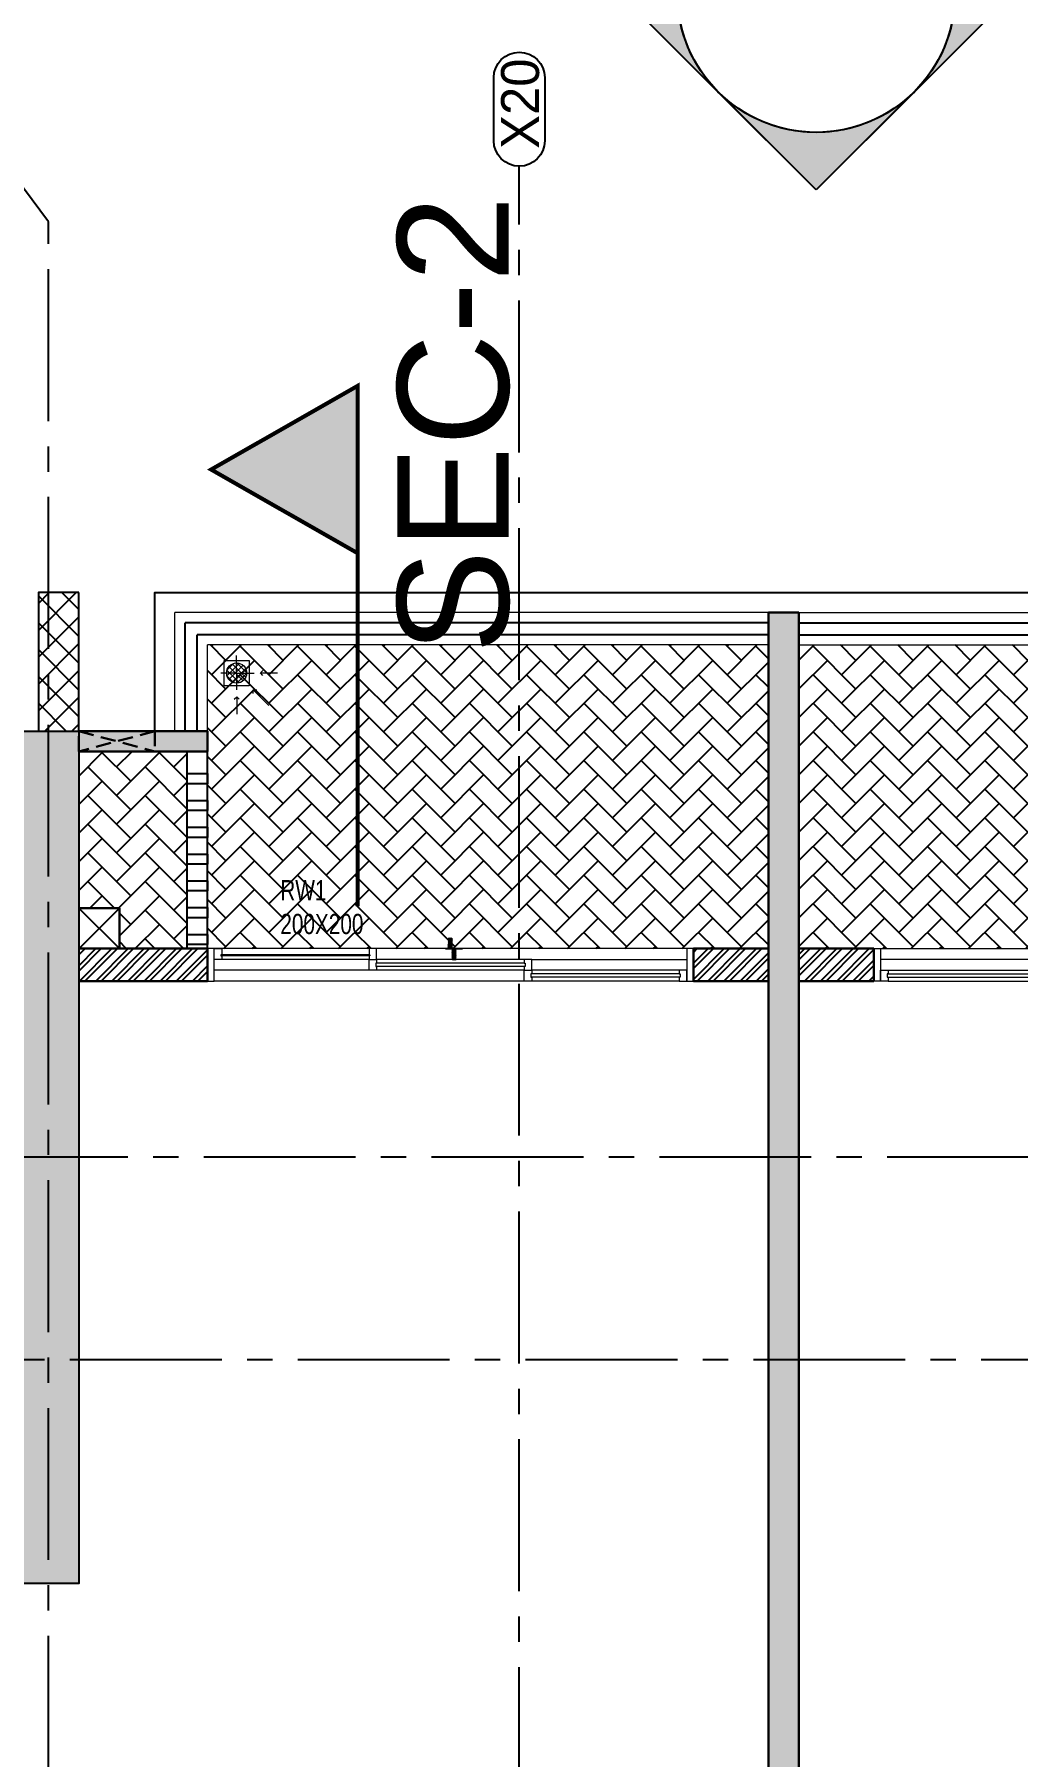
# Model space of a CAD drawing. Header units: millimetres. Extents: x 1066295 to 1300022, y -5734212 to -5454663.
# Drawn here: x 1200828 to 1205682, y -5708552 to -5700046 of the extents above; entities that cross this region are included whole.
import ezdxf

# ---------------------------------------------------------------- set-up
doc = ezdxf.new("R2010")
doc.units = ezdxf.units.MM
doc.header["$LTSCALE"] = 1000
doc.header["$MEASUREMENT"] = 0
for name, pattern in [('AUDIT_D_120904163729-0', [0]), ('T9_KEY PLAN(TYPICAL FLOOR)$0$2BHK-A - BACK$0$AUDIT_D_120904163729-0', [0]), ('T9_KEY PLAN(TYPICAL FLOOR)$0$2BHK-A - BACK$0$HIDDEN', [0.375, 0.25, -0.125]), ('T9_KEY PLAN(TYPICAL FLOOR)$0$T8(T9 IS SIMILAR) - DIMENSION & TEXTING$0$AUDIT_D_120904163729-0', [0]), ('T9_KEY PLAN(TYPICAL FLOOR)$0$T8(T9 IS SIMILAR) - TYPICAL FLOOR ELEVATION$0$AUDIT_D_120904163729-0', [0]), ('T9_KEY PLAN(TYPICAL FLOOR)$0$T8_REFUGE COLUMNS$0$AUDIT_D_120904163729-0', [0]), ('T9_KEY PLAN(TYPICAL FLOOR)$0$T8_REFUGE COLUMNS$0$CENTER2', [1.125, 0.75, -0.125, 0.125, -0.125]), ('T9_PROFILE SECTIONS$0$T8_PROFILE SECTIONS$0$HIDDEN', [0.375, 0.25, -0.125]), ('T9_PROFILE SECTIONS$0$T8_PROFILE SECTIONS$0$PHANTOM2', [1.25, 0.625, -0.125, 0.125, -0.125, 0.125, -0.125])]:
    doc.linetypes.add(name, pattern=pattern)
doc.layers.get('0').update_dxf_attribs({"linetype": 'AUDIT_D_120904163729-0'})
for name, color, linetype, lineweight in [('T9_KEY PLAN(TYPICAL FLOOR)$0$2BHK-A - BACK$0$$0$a-TOI-fixtures', 251, 'Continuous', 0), ('T9_KEY PLAN(TYPICAL FLOOR)$0$2BHK-A - BACK$0$a-TOI-fixtures', 251, 'Continuous', 0), ('T9_KEY PLAN(TYPICAL FLOOR)$0$2BHK-A - BACK$0$A-WALL- 160', 6, 'Continuous', 30), ('T9_KEY PLAN(TYPICAL FLOOR)$0$2BHK-A - BACK$0$Ele', 8, 'Continuous', 15), ('T9_KEY PLAN(TYPICAL FLOOR)$0$2BHK-A - BACK$0$Window', 4, 'Continuous', 20), ('T9_KEY PLAN(TYPICAL FLOOR)$0$T8(T9 IS SIMILAR)$0$D&W', 8, 'Continuous', 25)]:
    doc.layers.add(name, color=color, linetype=linetype, lineweight=lineweight)
for name, color, linetype in [('T9_KEY PLAN(TYPICAL FLOOR)$0$2BHK-A - BACK$0$A-DECK SUNK 125', 8, 'Continuous'), ('T9_KEY PLAN(TYPICAL FLOOR)$0$2BHK-A - BACK$0$A-Elev Feature-Chajja', 13, 'Continuous'), ('T9_KEY PLAN(TYPICAL FLOOR)$0$2BHK-A - BACK$0$A-HATCH -160', 251, 'T9_KEY PLAN(TYPICAL FLOOR)$0$2BHK-A - BACK$0$AUDIT_D_120904163729-0'), ('T9_KEY PLAN(TYPICAL FLOOR)$0$2BHK-A - BACK$0$a-tile drop', 3, 'Continuous'), ('T9_KEY PLAN(TYPICAL FLOOR)$0$2BHK-A - BACK$0$APT PLANS-typ$0$TILEDROP', 3, 'Continuous'), ('T9_KEY PLAN(TYPICAL FLOOR)$0$2BHK-A - BACK$0$CUT-OUT', 49, 'Continuous'), ('T9_KEY PLAN(TYPICAL FLOOR)$0$2BHK-A - BACK$0$ELE 1', 1, 'Continuous'), ('T9_KEY PLAN(TYPICAL FLOOR)$0$T8(T9 IS SIMILAR) - DIMENSION & TEXTING$0$A-RWS NOS.', 1, 'T9_KEY PLAN(TYPICAL FLOOR)$0$T8(T9 IS SIMILAR) - DIMENSION & TEXTING$0$AUDIT_D_120904163729-0'), ('T9_KEY PLAN(TYPICAL FLOOR)$0$T8(T9 IS SIMILAR) - DIMENSION & TEXTING$0$T8_REFUGE COLUMNS$0$a-section line', 92, 'Continuous'), ('T9_KEY PLAN(TYPICAL FLOOR)$0$T8(T9 IS SIMILAR) - TYPICAL FLOOR ELEVATION$0$A-WALL HATCH', 252, 'T9_KEY PLAN(TYPICAL FLOOR)$0$T8(T9 IS SIMILAR) - TYPICAL FLOOR ELEVATION$0$AUDIT_D_120904163729-0'), ('T9_KEY PLAN(TYPICAL FLOOR)$0$T8(T9 IS SIMILAR) - TYPICAL FLOOR ELEVATION$0$A-WALL-FEATURES', 6, 'T9_KEY PLAN(TYPICAL FLOOR)$0$T8(T9 IS SIMILAR) - TYPICAL FLOOR ELEVATION$0$AUDIT_D_120904163729-0'), ('T9_KEY PLAN(TYPICAL FLOOR)$0$T8_REFUGE COLUMNS$0$A-CENTERLINE', 193, 'T9_KEY PLAN(TYPICAL FLOOR)$0$T8_REFUGE COLUMNS$0$CENTER2'), ('T9_KEY PLAN(TYPICAL FLOOR)$0$T8_REFUGE COLUMNS$0$A-COLUMN GRID NUMBERING', 4, 'T9_KEY PLAN(TYPICAL FLOOR)$0$T8_REFUGE COLUMNS$0$AUDIT_D_120904163729-0'), ('T9_KEY PLAN(TYPICAL FLOOR)$0$T8_REFUGE COLUMNS$0$A-RCC COLS', 3, 'Continuous'), ('T9_KEY PLAN(TYPICAL FLOOR)$0$T8_TYPICAL COLUMNS$0$A-RCC COLS', 3, 'Continuous'), ('T9_PROFILE SECTIONS$0$T8_PROFILE SECTIONS$0$A-PROFILE SECTIONS', 81, 'T9_PROFILE SECTIONS$0$T8_PROFILE SECTIONS$0$PHANTOM2')]:
    doc.layers.add(name, color=color, linetype=linetype)
doc.layers.add('T9_KEY PLAN(TYPICAL FLOOR)$0$T8_REFUGE COLUMNS$0$COL-HATCH', color=7, linetype='Continuous', lineweight=25, true_color=0xa3a3a3)
doc.styles.add('T9_KEY PLAN(TYPICAL FLOOR)$0$2BHK-A - BACK$0$Romans 1', font='romans.shx', dxfattribs={"height": 100})
doc.styles.add('T9_KEY PLAN(TYPICAL FLOOR)$0$T8(T9 IS SIMILAR) - DIMENSION & TEXTING$0$ARIAL ARROW', font='swisscl.ttf')
doc.styles.add('T9_KEY PLAN(TYPICAL FLOOR)$0$T8_REFUGE COLUMNS$0$STANDARD', font='GOTHIC.TTF')
doc.styles.add('T9_PROFILE SECTIONS$0$T8_PROFILE SECTIONS$0$arial', font='sanss___.ttf')
doc.dimstyles.new('T9_KEY PLAN(TYPICAL FLOOR)$0$2BHK-A - BACK$0$ALPINE S', dxfattribs={"dimscale": 0, "dimtxt": 100, "dimasz": 75, "dimexe": 0, "dimexo": 0, "dimgap": 75, "dimtad": 1, "dimdec": 0, "dimzin": 0, "dimdsep": 46, "dimtxsty": 'T9_KEY PLAN(TYPICAL FLOOR)$0$2BHK-A - BACK$0$Romans 1', "dimblk": 'T9_KEY PLAN(TYPICAL FLOOR)$0$2BHK-A - BACK$0$_ArchTick', "dimcen": 0.09, "dimclrd": 256, "dimclre": 256, "dimclrt": 7, "dimadec": 0, "dimazin": 0, "dimtfac": 1, "dimtdec": 0, "dimtofl": 0, "dimtmove": 1, "dimatfit": 0, "dimldrblk": 'T9_KEY PLAN(TYPICAL FLOOR)$0$2BHK-A - BACK$0$_Open90', "dimfxl": 1, "dimtolj": 1, "dimtzin": 0, "dimarcsym": 0})
pattern_1 = [(45, (54492.58, 14880.85), (1e-14, 141.4213562), [300, -100]), (135, (54563.29, 14951.56), (1e-14, 141.4213562), [300, -100])]
pattern_2 = [(0, (-0.22, 0.45), (0, 32.47595264), [18.75, -37.5]), (120, (-0.22, 0.45), (-28.125, -16.23797632), [18.75, -37.5]), (60, (18.53, 0.45), (-28.125, 16.23797632), [18.75, -37.5])]

# ---------------------------------------------------------------- blocks, each defined once
blk = doc.blocks.new('T9_PROFILE SECTIONS$0$T8_PROFILE SECTIONS$0$MH')
at = {"layer": 'T9_PROFILE SECTIONS$0$T8_PROFILE SECTIONS$0$A-PROFILE SECTIONS', "linetype": 'T9_PROFILE SECTIONS$0$T8_PROFILE SECTIONS$0$HIDDEN', "ltscale": 2}
h = blk.add_hatch(color=256, dxfattribs=at)
h.dxf.hatch_style = 1
h.paths.add_polyline_path([(1140354.5, -5697433.6), (1141077.6, -5697846.6), (1140354.5, -5698259.6)])
at = {"layer": 'T9_PROFILE SECTIONS$0$T8_PROFILE SECTIONS$0$A-PROFILE SECTIONS', "linetype": 'T9_PROFILE SECTIONS$0$T8_PROFILE SECTIONS$0$HIDDEN', "ltscale": 2, "const_width": 20}
blk.add_lwpolyline([(1140354.5, -5697433.6), (1140354.5, -5697433.6), (1141077.6, -5697846.6), (1140354.5, -5698259.6)], close=True, dxfattribs=at)
blk.add_lwpolyline([(1140354.5, -5697433.6), (1140354.5, -5700003.6)], dxfattribs=at)
blk = doc.blocks.new('T9_PROFILE SECTIONS$0$PROFILE SECTION LINE T9')
at = {"layer": 'T9_PROFILE SECTIONS$0$T8_PROFILE SECTIONS$0$A-PROFILE SECTIONS', "linetype": 'ByBlock', "xscale": -1}
blk.add_blockref('T9_PROFILE SECTIONS$0$T8_PROFILE SECTIONS$0$MH', (1158804.9, 5709664.4, 0), dxfattribs=at)
at = {"layer": 'T9_PROFILE SECTIONS$0$T8_PROFILE SECTIONS$0$A-PROFILE SECTIONS', "linetype": 'ByBlock', "insert": (19204.3, 10908.5, 0), "char_height": 550, "attachment_point": 7, "rotation": 90, "style": 'T9_PROFILE SECTIONS$0$T8_PROFILE SECTIONS$0$arial'}
blk.add_mtext_dynamic_manual_height_columns('SEC-2', width=301.334, gutter_width=500, heights=[0], dxfattribs=at)
blk = doc.blocks.new('T9_KEY PLAN(TYPICAL FLOOR)$0$T8_REFUGE COLUMNS')
at = {"layer": 'T9_KEY PLAN(TYPICAL FLOOR)$0$T8_REFUGE COLUMNS$0$COL-HATCH', "linetype": 'ByBlock'}
h = blk.add_hatch(color=256, dxfattribs=at)
h.dxf.hatch_style = 1
h.paths.add_polyline_path([(1215902.1, -5706299.9), (1216152.1, -5706299.9), (1216152.1, -5708099.9), (1215902.1, -5708099.9)])
h.paths.add_polyline_path([(1215902.1, -5708099.9), (1213292.1, -5708099.9), (1213292.1, -5707849.9), (1215902.1, -5707849.9)])
h.paths.add_polyline_path([(1196642.1, -5706299.9), (1196392.1, -5706299.9), (1196392.1, -5708099.9), (1196642.1, -5708099.9)])
h.paths.add_polyline_path([(1215902.1, -5723474.9), (1216152.1, -5723474.9), (1216152.1, -5721674.9), (1215902.1, -5721674.9)])
h.paths.add_polyline_path([(1215902.1, -5721924.9), (1213292.1, -5721924.9), (1213292.1, -5721674.9), (1215902.1, -5721674.9)])
h.paths.add_polyline_path([(1196642.1, -5723474.9), (1196392.1, -5723474.9), (1196392.1, -5721674.9), (1196642.1, -5721674.9)])
h.paths.add_polyline_path([(1198957.1, -5709939.9), (1199207.1, -5709939.9), (1199207.1, -5714149.9), (1198957.1, -5714149.9)])
h.paths.add_polyline_path([(1197682.1, -5711799.9), (1197432.1, -5711799.9), (1197432.1, -5709939.9), (1197682.1, -5709939.9)])
h.paths.add_polyline_path([(1184832.1, -5718799.9), (1185182.1, -5718799.9), (1185182.1, -5709299.9), (1184832.1, -5709299.9)])
h.paths.add_polyline_path([(1194132.1, -5714149.9), (1193882.1, -5714149.9), (1193882.1, -5709939.9), (1194132.1, -5709939.9)])
h.paths.add_polyline_path([(1189932.1, -5714149.9), (1190232.1, -5714149.9), (1190232.1, -5709914.9), (1189932.1, -5709914.9)])
h.paths.add_polyline_path([(1189932.1, -5719684.9), (1190232.1, -5719684.9), (1190232.1, -5715449.9), (1189932.1, -5715449.9)])
h.paths.add_polyline_path([(1194182.1, -5719609.9), (1193882.1, -5719609.9), (1193882.1, -5717174.9), (1194182.1, -5717174.9)])
h.paths.add_polyline_path([(1215612.1, -5719609.9), (1215862.1, -5719609.9), (1215862.1, -5715374.9), (1215612.1, -5715374.9)])
h.paths.add_polyline_path([(1210702.1, -5711724.9), (1207452.1, -5711724.9), (1207452.1, -5711474.9), (1210702.1, -5711474.9)])
h.paths.add_polyline_path([(1210702.1, -5713624.9), (1207452.1, -5713624.9), (1207452.1, -5713874.9), (1210702.1, -5713874.9)])
h.paths.add_polyline_path([(1210952.1, -5711474.9), (1210702.1, -5711474.9), (1210702.1, -5713874.9), (1210952.1, -5713874.9)])
h.paths.add_polyline_path([(1202442.1, -5712799.9), (1202692.1, -5712799.9), (1202692.1, -5710799.9), (1202442.1, -5710799.9)], flags=17)
h.paths.add_polyline_path([(1196682.1, -5715374.9), (1196932.1, -5715374.9), (1196932.1, -5719609.9), (1196682.1, -5719609.9)])
h.paths.add_polyline_path([(1210052.1, -5727009.9), (1209752.1, -5727009.9), (1209752.1, -5724474.9), (1210052.1, -5724474.9)])
h.paths.add_polyline_path([(1202492.1, -5727009.9), (1202792.1, -5727009.9), (1202792.1, -5724474.9), (1202492.1, -5724474.9)])
h.paths.add_polyline_path([(1199382.1, -5726829.9), (1199132.1, -5726829.9), (1199132.1, -5724474.9), (1199382.1, -5724474.9)])
h.paths.add_polyline_path([(1195392.1, -5726519.9), (1195742.1, -5726519.9), (1195742.1, -5724724.9), (1195392.1, -5724724.9)])
h.paths.add_polyline_path([(1195742.1, -5724124.9), (1195392.1, -5724124.9), (1195392.1, -5723274.9), (1195742.1, -5723274.9)])
h.paths.add_polyline_path([(1217152.1, -5726519.9), (1216802.1, -5726519.9), (1216802.1, -5724724.9), (1217152.1, -5724724.9)])
h.paths.add_polyline_path([(1216802.1, -5724124.9), (1217152.1, -5724124.9), (1217152.1, -5723274.9), (1216802.1, -5723274.9)])
h.paths.add_polyline_path([(1213162.1, -5726829.9), (1213412.1, -5726829.9), (1213412.1, -5724474.9), (1213162.1, -5724474.9)])
h.paths.add_polyline_path([(1209602.1, -5723474.9), (1209852.1, -5723474.9), (1209852.1, -5721674.9), (1209602.1, -5721674.9)])
h.paths.add_polyline_path([(1212262.1, -5721674.9), (1210752.1, -5721674.9), (1210752.1, -5721924.9), (1212262.1, -5721924.9)])
h.paths.add_polyline_path([(1212742.1, -5719224.9), (1207452.1, -5719224.9), (1207452.1, -5718974.9), (1212742.1, -5718974.9)])
h.paths.add_polyline_path([(1214067.1, -5718349.9), (1213817.1, -5718349.9), (1213817.1, -5716424.9), (1214067.1, -5716424.9)])
h.paths.add_polyline_path([(1213587.1, -5709939.9), (1213337.1, -5709939.9), (1213337.1, -5714149.9), (1213587.1, -5714149.9)])
h.paths.add_polyline_path([(1214862.1, -5711799.9), (1215112.1, -5711799.9), (1215112.1, -5709939.9), (1214862.1, -5709939.9)])
h.paths.add_polyline_path([(1227712.1, -5718799.9), (1227362.1, -5718799.9), (1227362.1, -5709299.9), (1227712.1, -5709299.9)])
h.paths.add_polyline_path([(1218412.1, -5714149.9), (1218662.1, -5714149.9), (1218662.1, -5709939.9), (1218412.1, -5709939.9)])
h.paths.add_polyline_path([(1222612.1, -5714149.9), (1222312.1, -5714149.9), (1222312.1, -5709914.9), (1222612.1, -5709914.9)])
h.paths.add_polyline_path([(1222612.1, -5719684.9), (1222312.1, -5719684.9), (1222312.1, -5715449.9), (1222612.1, -5715449.9)])
h.paths.add_polyline_path([(1218362.1, -5719609.9), (1218662.1, -5719609.9), (1218662.1, -5717174.9), (1218362.1, -5717174.9)])
h.paths.add_polyline_path([(1202742.1, -5716974.9), (1202992.1, -5716974.9), (1202992.1, -5718974.9), (1202742.1, -5718974.9)])
h.paths.add_polyline_path([(1204842.1, -5716974.9), (1205092.1, -5716974.9), (1205092.1, -5718974.9), (1204842.1, -5718974.9)])
h.paths.add_polyline_path([(1217152.1, -5701889.9), (1216802.1, -5701889.9), (1216802.1, -5705049.9), (1217152.1, -5705049.9)])
h.paths.add_polyline_path([(1216802.1, -5705649.9), (1217152.1, -5705649.9), (1217152.1, -5706499.9), (1216802.1, -5706499.9)])
h.paths.add_polyline_path([(1213162.1, -5701089.9), (1213412.1, -5701089.9), (1213412.1, -5705299.9), (1213162.1, -5705299.9)])
h.paths.add_polyline_path([(1210052.1, -5701089.9), (1209752.1, -5701089.9), (1209752.1, -5705299.9), (1210052.1, -5705299.9)])
h.paths.add_polyline_path([(1209602.1, -5706299.9), (1209852.1, -5706299.9), (1209852.1, -5708099.9), (1209602.1, -5708099.9)])
h.paths.add_polyline_path([(1212262.1, -5708099.9), (1210752.1, -5708099.9), (1210752.1, -5707849.9), (1212262.1, -5707849.9)])
h.paths.add_polyline_path([(1195392.1, -5701889.9), (1195742.1, -5701889.9), (1195742.1, -5705049.9), (1195392.1, -5705049.9)])
h.paths.add_polyline_path([(1195742.1, -5705649.9), (1195392.1, -5705649.9), (1195392.1, -5706499.9), (1195742.1, -5706499.9)])
h.paths.add_polyline_path([(1199382.1, -5701089.9), (1199132.1, -5701089.9), (1199132.1, -5705299.9), (1199382.1, -5705299.9)])
h.paths.add_polyline_path([(1202492.1, -5701089.9), (1202792.1, -5701089.9), (1202792.1, -5705299.9), (1202492.1, -5705299.9)])
h.paths.add_polyline_path([(1202942.1, -5706299.9), (1202692.1, -5706299.9), (1202692.1, -5708099.9), (1202942.1, -5708099.9)])
h.paths.add_polyline_path([(1200282, -5708099.9), (1201792, -5708099.9), (1201792, -5707849.9), (1200282, -5707849.9)])
h.paths.add_polyline_path([(1207452.1, -5710799.9), (1211787.1, -5710799.9), (1211787.1, -5710549.9), (1207452.1, -5710549.9)])
h.paths.add_polyline_path([(1200042.1, -5713849.9), (1200042.1, -5710549.9), (1205092.1, -5710549.9), (1205092.1, -5712999.9), (1204842.1, -5712999.9), (1204842, -5710799.9), (1200292.1, -5710799.9), (1200292.1, -5713849.9)])
h.paths.add_polyline_path([(1198907.1, -5719224.9), (1205092.1, -5719224.9), (1205092.1, -5718974.9), (1198907.1, -5718974.9)])
h.paths.add_polyline_path([(1202942.1, -5723474.9), (1202692.1, -5723474.9), (1202692.1, -5721674.9), (1202942.1, -5721674.9)])
h.paths.add_polyline_path([(1200282.1, -5721674.9), (1201792.1, -5721674.9), (1201792.1, -5721924.9), (1200282.1, -5721924.9)])
h.paths.add_polyline_path([(1196932.1, -5715624.9), (1203832.1, -5715624.9), (1203832.1, -5715374.9), (1196932.1, -5715374.9)])
h.paths.add_polyline_path([(1215612.1, -5715624.9), (1207452.1, -5715624.9), (1207452.1, -5715374.9), (1215612.1, -5715374.9)])
h.paths.add_polyline_path([(1196642.1, -5721924.9), (1199252.1, -5721924.9), (1199252.1, -5721674.9), (1196642.1, -5721674.9)])
h.paths.add_polyline_path([(1196642.1, -5708099.9), (1199252.1, -5708099.9), (1199252.1, -5707849.9), (1196642.1, -5707849.9)])
h.paths.add_polyline_path([(1198007.1, -5718974.9), (1196932.1, -5718974.9), (1196932.1, -5719224.9), (1198007.1, -5719224.9)])
at = {"layer": 'T9_KEY PLAN(TYPICAL FLOOR)$0$T8_REFUGE COLUMNS$0$A-CENTERLINE'}
for p, q in [((1202642.1, -5698573.6), (1202437.8, -5698299.6)), ((1204967.1, -5719963), (1204967.1, -5698299.6)), ((1202642.1, -5728808.5), (1202642.1, -5698573.6)), ((1214284.1, -5703194.9), (1182156.9, -5703194.9)), ((1218123.2, -5704194.9), (1182156.9, -5704194.9))]:
    blk.add_line(p, q, dxfattribs=at)
at = {"layer": 'T9_KEY PLAN(TYPICAL FLOOR)$0$T8_REFUGE COLUMNS$0$A-COLUMN GRID NUMBERING', "linetype": 'ByBlock'}
blk.add_lwpolyline([(1205092.9, -5698173.8, -1), (1204841.2, -5698173.8), (1204841.2, -5697862.2, -1), (1205092.9, -5697862.2)], format="xyb", close=True, dxfattribs=at)
at = {"layer": 'T9_KEY PLAN(TYPICAL FLOOR)$0$T8_REFUGE COLUMNS$0$A-RCC COLS', "linetype": 'ByBlock'}
blk.add_lwpolyline([(1202492.1, -5701089.9), (1202792.1, -5701089.9), (1202792.1, -5705299.9), (1202492.1, -5705299.9)], close=True, dxfattribs=at)
at = {"layer": 'T9_KEY PLAN(TYPICAL FLOOR)$0$T8_REFUGE COLUMNS$0$A-COLUMN GRID NUMBERING', "linetype": 'ByBlock', "insert": (1204877.2, -5698213.9), "char_height": 187.5, "attachment_point": 1, "rotation": 90, "style": 'T9_KEY PLAN(TYPICAL FLOOR)$0$T8_REFUGE COLUMNS$0$STANDARD'}
blk.add_mtext_dynamic_manual_height_columns('X20', width=444.685, gutter_width=500, heights=[0], dxfattribs=at)
blk = doc.blocks.new('T9_KEY PLAN(TYPICAL FLOOR)$0$T8_TYPICAL COLUMNS')
at = {"layer": 'T9_KEY PLAN(TYPICAL FLOOR)$0$T8_TYPICAL COLUMNS$0$A-RCC COLS', "linetype": 'ByBlock'}
blk.add_blockref('T9_KEY PLAN(TYPICAL FLOOR)$0$T8_REFUGE COLUMNS', (0, 0), dxfattribs=at)
blk = doc.blocks.new('T9_KEY PLAN(TYPICAL FLOOR)$0$2BHK-A - BACK$0$2400')
at = {"layer": 'T9_KEY PLAN(TYPICAL FLOOR)$0$2BHK-A - BACK$0$Window', "color": 1, "lineweight": 13}
for p, q in [((1151176.5, -5692111.9), (1148842.5, -5692111.9)), ((1149607.5, -5692111.9), (1148880, -5692111.9)), ((1149607.5, -5692218.6), (1148842.5, -5692218.6)), ((1149607.5, -5692165.3), (1148880, -5692165.3)), ((1150373.7, -5692165.3), (1149645, -5692165.3)), ((1150373.7, -5692218.6), (1149645, -5692218.6)), ((1150411.2, -5692165.3), (1151176.5, -5692165.3)), ((1151139, -5692218.6), (1150411.2, -5692218.6)), ((1150373.7, -5692271.9), (1148842.5, -5692271.9)), ((1151139, -5692271.9), (1150411.2, -5692271.9))]:
    blk.add_line(p, q, dxfattribs=at)
at = {"layer": 'T9_KEY PLAN(TYPICAL FLOOR)$0$2BHK-A - BACK$0$Window', "color": 5, "lineweight": 13}
for p, q in [((1149607.5, -5692142.2), (1148880, -5692142.2)), ((1149607.5, -5692146.7), (1148880, -5692146.7)), ((1150373.7, -5692183.8), (1149645, -5692183.8)), ((1150373.7, -5692200), (1149645, -5692200)), ((1151139, -5692237.2), (1150411.2, -5692237.2)), ((1151139, -5692253.3), (1150411.2, -5692253.3))]:
    blk.add_line(p, q, dxfattribs=at)
at = {"layer": 'T9_KEY PLAN(TYPICAL FLOOR)$0$2BHK-A - BACK$0$Window', "color": 4, "lineweight": 13}
for points in [[(1148842.5, -5692111.9), (1148809.5, -5692111.9), (1148809.5, -5692271.9), (1148842.5, -5692271.9)], [(1148880, -5692146.7), (1148880, -5692165.3), (1148842.5, -5692165.3), (1148842.5, -5692111.9), (1148880, -5692111.9), (1148880, -5692142.2), (1148875.5, -5692142.2), (1148875.5, -5692146.7)], [(1149607.5, -5692146.7), (1149607.5, -5692165.3), (1149645, -5692165.3), (1149645, -5692111.9), (1149607.5, -5692111.9), (1149607.5, -5692142.2), (1149612, -5692142.2), (1149612, -5692146.7)], [(1151209.5, -5692111.9), (1151176.5, -5692111.9), (1151176.5, -5692271.9), (1151209.5, -5692271.9)], [(1149645, -5692200), (1149645, -5692218.6), (1149607.5, -5692218.6), (1149607.5, -5692165.3), (1149645, -5692165.3), (1149645, -5692183.8), (1149640.5, -5692183.8), (1149640.5, -5692200)], [(1150373.7, -5692200), (1150373.7, -5692218.6), (1150411.2, -5692218.6), (1150411.2, -5692165.3), (1150373.7, -5692165.3), (1150373.7, -5692183.8), (1150378.2, -5692183.8), (1150378.2, -5692200)], [(1150411.2, -5692253.3), (1150411.2, -5692271.9), (1150373.7, -5692271.9), (1150373.7, -5692218.6), (1150411.2, -5692218.6), (1150411.2, -5692237.2), (1150406.7, -5692237.2), (1150406.7, -5692253.3)], [(1151139, -5692253.3), (1151139, -5692271.9), (1151176.5, -5692271.9), (1151176.5, -5692218.6), (1151139, -5692218.6), (1151139, -5692237.2), (1151143.5, -5692237.2), (1151143.5, -5692253.3)]]:
    blk.add_lwpolyline(points, close=True, dxfattribs=at)
blk = doc.blocks.new('T9_KEY PLAN(TYPICAL FLOOR)$0$2BHK-A - BACK$0$TILE DROP -x')
at = {"layer": 'T9_KEY PLAN(TYPICAL FLOOR)$0$2BHK-A - BACK$0$APT PLANS-typ$0$TILEDROP'}
h = blk.add_hatch(dxfattribs=at)
h.set_pattern_fill('ACET-2D-ANSI31', color=8, scale=27, angle=90, style=0)
h.set_pattern_definition([(135, (583590.9237, -2384968.1492), (-2.3864853865, -2.3864853865), [])])
h.paths.add_polyline_path([(-58303, -19205.9), (-58303, -19151.2), (-58284.2, -19151.2), (-58284.2, -19205.9)])
edge = h.paths.add_edge_path()
edge.add_line((-58303, -19258.5), (-58323.9, -19258.5))
edge.add_line((-58303, -19205.9), (-58303, -19258.5))
edge.add_line((-58323.7, -19205.9), (-58303, -19205.9))
edge.add_line((-58323.7, -19258.5), (-58323.7, -19205.9))
at = {"layer": 'T9_KEY PLAN(TYPICAL FLOOR)$0$2BHK-A - BACK$0$APT PLANS-typ$0$TILEDROP', "color": 1}
blk.add_line((-58252, -19205.9), (-58336, -19205.9), dxfattribs=at)
at = {"layer": 'T9_KEY PLAN(TYPICAL FLOOR)$0$2BHK-A - BACK$0$APT PLANS-typ$0$TILEDROP', "color": 20, "const_width": 3}
for points in [[(-58303, -19258.5), (-58303, -19205.9)], [(-58303, -19205.9), (-58284.2, -19205.9)], [(-58284.2, -19205.9), (-58284.2, -19151.2)]]:
    blk.add_lwpolyline(points, dxfattribs=at)
blk = doc.blocks.new('T9_KEY PLAN(TYPICAL FLOOR)$0$2BHK-A - BACK$0$$0$Type-A-First Floor Plan-bottom-up$0$FLOOR TRAP-flat-6')
h = blk.add_hatch()
h.set_pattern_fill('ACET-2D-_USER', color=0, scale=20, angle=45, style=0, double=1, pattern_type=0)
h.set_pattern_definition([(45, (-789896.981, 5385770.066), (-14.142135624, 14.142135624), []), (135, (-789896.981, 5385770.066), (-14.142135624, -14.142135624), [])])
edge = h.paths.add_edge_path()
edge.add_arc((150, 150), 50, 0, 360)
at = {"color": 0}
for q in [(150, 228.6), (67.6, 150), (237.4, 150), (150, 63.6)]:
    blk.add_line((150, 150), q, dxfattribs=at)
blk.add_lwpolyline([(87.5, 212.5), (212.5, 212.5), (212.5, 87.5), (87.5, 87.5)], close=True, dxfattribs=at)
blk.add_circle((150, 150), 50, dxfattribs=at)
blk = doc.blocks.new('T9_KEY PLAN(TYPICAL FLOOR)$0$2BHK-A - BACK$0$_ArchTick')
at = {"color": 0, "linetype": 'ByBlock', "const_width": 0.15}
blk.add_lwpolyline([(-0.5, -0.5), (0.5, 0.5)], dxfattribs=at)
blk = doc.blocks.new('T9_KEY PLAN(TYPICAL FLOOR)$0$2BHK-A - BACK$0$_Open90')
at = {"color": 0, "linetype": 'ByBlock', "lineweight": -2}
for p, q in [((0, 0), (-1, 0)), ((-0.5, 0.5), (0, 0)), ((0, 0), (-0.5, -0.5))]:
    blk.add_line(p, q, dxfattribs=at)
blk = doc.blocks.new('T9_KEY PLAN(TYPICAL FLOOR)$0$2BHK-A - BACK$0$A$C1DA736AB')
at = {"color": 0, "linetype": 'ByBlock'}
for points in [[(117, 0.4, 0), (202.3, 0.4, 0)], [(81.7, -82.8, 0), (158.2, -159.9, 0)], [(0.4, -117, 0), (0.4, -202.3, 0)]]:
    blk.add_leader(points, dimstyle='T9_KEY PLAN(TYPICAL FLOOR)$0$2BHK-A - BACK$0$ALPINE S', override={"dimscale": 1, "dimasz": 25, "dimtad": 0, "dimfxl": 5, "dimtfill": 1, "dimarcsym": 1}, dxfattribs=at)
blk = doc.blocks.new('T9_KEY PLAN(TYPICAL FLOOR)')
at = {"layer": 'T9_KEY PLAN(TYPICAL FLOOR)$0$2BHK-A - BACK$0$A-DECK SUNK 125'}
h = blk.add_hatch(dxfattribs=at)
h.set_pattern_fill('AR-HBONE', color=8, scale=25)
h.set_pattern_definition(pattern_1)
h.paths.add_polyline_path([(1203427.1, -5702164.3), (1206197.1, -5702164.3), (1206197.1, -5700664.3), (1203427.1, -5700664.3)])
h = blk.add_hatch(dxfattribs=at)
h.set_pattern_fill('AR-HBONE', color=8, scale=25)
h.set_pattern_definition(pattern_1)
h.paths.add_polyline_path([(1209117.5, -5702164.3), (1206347.5, -5702164.3), (1206347.5, -5700664.3), (1209117.5, -5700664.3)])
h = blk.add_hatch(dxfattribs=at)
h.set_pattern_fill('AR-HBONE', color=8, scale=25)
h.paths.add_polyline_path([(1202792.1, -5701964.8), (1202992.3, -5701964.8), (1202992.3, -5702164.3), (1203327.1, -5702164.3), (1203327.1, -5701189.9), (1202792.1, -5701189.9)])
at = {"layer": 'T9_KEY PLAN(TYPICAL FLOOR)$0$2BHK-A - BACK$0$A-HATCH -160', "linetype": 'ByBlock'}
h = blk.add_hatch(dxfattribs=at)
h.set_pattern_fill('HEX', color=8, scale=150)
h.set_pattern_definition(pattern_2)
h.paths.add_polyline_path([(1206347.1, -5710749.9), (1206197.1, -5710749.9), (1206197.1, -5700504.3), (1206347.1, -5700504.3)])
h = blk.add_hatch(dxfattribs=at)
h.set_pattern_fill('HEX', color=8, scale=150)
h.set_pattern_definition(pattern_2)
h.paths.add_polyline_path([(1206197.5, -5710749.9), (1206347.5, -5710749.9), (1206347.5, -5700504.3), (1206197.5, -5700504.3)])
h = blk.add_hatch(dxfattribs=at)
h.set_pattern_fill('ZIGZAG', color=8, scale=250)
h.set_pattern_definition([(0, (-0.22, 0.45), (31.25, 31.25), [31.25, -31.25]), (90, (31.03, 0.45), (-31.25, 31.25), [31.25, -31.25])])
h.paths.add_polyline_path([(1196642.1, -5706299.9), (1198342.2, -5706299.9), (1198342.2, -5706399.9), (1196642.1, -5706399.9)])
h.paths.add_polyline_path([(1199382.6, -5705299.9), (1199382.6, -5705199.9), (1201592.2, -5705199.9), (1201592.2, -5705299.9), (1200442.1, -5705299.9), (1200442.1, -5705399.9), (1200342.1, -5705399.9), (1200342.1, -5705299.9)])
h.paths.add_polyline_path([(1200442.1, -5706399.9), (1201341.8, -5706399.9), (1201341.8, -5706299.9), (1200442.1, -5706299.9)])
h.paths.add_polyline_path([(1202091.8, -5706299.9), (1202691.8, -5706299.9), (1202691.8, -5706399.9), (1202091.8, -5706399.9)])
h.paths.add_polyline_path([(1204892.1, -5708749.5), (1204992.1, -5708749.5), (1204992.1, -5707999.9), (1204892.1, -5707999.9)])
h.paths.add_polyline_path([(1204892.1, -5709649.5), (1204992.1, -5709649.5), (1204992.1, -5710549.5), (1204892.1, -5710549.5)])
h.paths.add_polyline_path([(1200142, -5708600.5), (1200257, -5708600.5), (1200257.1, -5708700.5), (1200042, -5708700.5), (1200042, -5708099.9), (1200142, -5708099.9)])
h.paths.add_polyline_path([(1202792.1, -5701189.9), (1203427.1, -5701189.9), (1203427.1, -5701089.9), (1202792.1, -5701089.9)])
h = blk.add_hatch(dxfattribs=at)
h.set_pattern_fill('ANSI32', color=8, scale=150)
h.paths.add_polyline_path([(1205827.1, -5702324.3), (1206197.1, -5702324.3), (1206197.1, -5702164.3), (1205827.1, -5702164.3)])
h.paths.add_polyline_path([(1203427.1, -5702324.3), (1202792.1, -5702324.3), (1202792.1, -5702164.3), (1203427.1, -5702164.3)])
h = blk.add_hatch(dxfattribs=at)
h.set_pattern_fill('ANSI32', color=8, scale=150)
h.paths.add_polyline_path([(1206717.5, -5702324.3), (1206347.5, -5702324.3), (1206347.5, -5702164.3), (1206717.5, -5702164.3)])
h.paths.add_polyline_path([(1209117.5, -5702324.3), (1209752.5, -5702324.3), (1209752.5, -5702164.3), (1209117.5, -5702164.3)])
at = {"layer": 'T9_KEY PLAN(TYPICAL FLOOR)$0$T8(T9 IS SIMILAR) - DIMENSION & TEXTING$0$T8_REFUGE COLUMNS$0$a-section line', "extrusion": (6.49692e-15, 1.108e-09, 1)}
h = blk.add_hatch(color=8, dxfattribs=at)
edge = h.paths.add_edge_path()
edge.add_line((1207118.9, -5697446.6), (1207402.9, -5697446.6))
edge.add_line((1207402.9, -5697446.6), (1206433.1, -5698416.4))
edge.add_line((1206433.1, -5698416.4), (1205463.2, -5697446.6))
edge.add_line((1205463.2, -5697446.6), (1205747.3, -5697446.6))
edge.add_ellipse((1206433.1, -5697446.6), major_axis=(-484.9, -484.9), ratio=1, start_angle=315, end_angle=495)
at = {"layer": 'T9_KEY PLAN(TYPICAL FLOOR)$0$T8(T9 IS SIMILAR) - TYPICAL FLOOR ELEVATION$0$A-WALL HATCH', "linetype": 'ByBlock'}
h = blk.add_hatch(dxfattribs=at)
h.set_pattern_fill('ANSI37', color=8, scale=750)
h.set_pattern_definition([(45, (-0.1, -0.21), (-66.2912607, 66.2912607), []), (135, (-0.1, -0.21), (-66.2912607, -66.2912607), [])])
h.paths.add_polyline_path([(1186632.3, -5709913.9), (1186432.3, -5709913.9), (1186432.3, -5708154.2), (1186632.3, -5708154.2)])
h.paths.add_polyline_path([(1190032.3, -5708154), (1190232.6, -5708154), (1190232.6, -5709913.7), (1190032.3, -5709913.7)])
h.paths.add_polyline_path([(1202792.3, -5700405.8), (1202592.3, -5700405.8), (1202592.3, -5701090.3), (1202792.3, -5701090.3)])
h.paths.add_polyline_path([(1209952.2, -5700405.8), (1209752.2, -5700405.8), (1209752.2, -5701092), (1209952.2, -5701092)])
h.paths.add_polyline_path([(1222512.1, -5708154), (1222311.7, -5708154), (1222311.7, -5709913.7), (1222512.1, -5709913.7)])
h.paths.add_polyline_path([(1225912.1, -5709913.9), (1226112.1, -5709913.9), (1226112.1, -5708154.2), (1225912.1, -5708154.2)])
h.paths.add_polyline_path([(1209852.3, -5729369.1), (1210052.3, -5729369.1), (1210052.3, -5728684.2), (1209852.3, -5728684.2)])
h.paths.add_polyline_path([(1202692.1, -5729369.1), (1202492, -5729369.1), (1202492, -5728684.2), (1202692.1, -5728684.2)])
at = {"layer": 'T9_KEY PLAN(TYPICAL FLOOR)$0$2BHK-A - BACK$0$A-Elev Feature-Chajja', "color": 8}
for points in [[(1203327.1, -5701349.8), (1203327.1, -5701299.8), (1203427.1, -5701299.8), (1203427.1, -5701349.8)], [(1203327.1, -5701482.2), (1203327.1, -5701432.2), (1203427.1, -5701432.2), (1203427.1, -5701482.2)], [(1203327.1, -5701614.6), (1203327.1, -5701564.6), (1203427.1, -5701564.6), (1203427.1, -5701614.6)], [(1203327.1, -5701747), (1203327.1, -5701697), (1203427.1, -5701697), (1203427.1, -5701747)], [(1203327.1, -5701879.4), (1203327.1, -5701829.4), (1203427.1, -5701829.4), (1203427.1, -5701879.4)], [(1203327.1, -5702011.7), (1203327.1, -5701961.7), (1203427.1, -5701961.7), (1203427.1, -5702011.7)], [(1203327.1, -5702144.1), (1203327.1, -5702094.1), (1203427.1, -5702094.1), (1203427.1, -5702144.1)]]:
    blk.add_lwpolyline(points, close=True, dxfattribs=at)
at = {"layer": 'T9_KEY PLAN(TYPICAL FLOOR)$0$2BHK-A - BACK$0$A-WALL- 160', "color": 8, "linetype": 'T9_KEY PLAN(TYPICAL FLOOR)$0$2BHK-A - BACK$0$HIDDEN', "ltscale": 0.3}
for p, q in [((1202792.1, -5701089.9), (1202792.1, -5701089.9)), ((1202792.3, -5701090.3), (1203167.1, -5701189.9)), ((1203167.1, -5701089.9), (1202792.4, -5701190.3))]:
    blk.add_line(p, q, dxfattribs=at)
at = {"layer": 'T9_KEY PLAN(TYPICAL FLOOR)$0$2BHK-A - BACK$0$A-WALL- 160', "color": 8, "linetype": 'ByBlock'}
for p, q in [((1202792.1, -5702164.3), (1203427.1, -5702164.3)), ((1203427.1, -5702324.3), (1203427.1, -5702164.3)), ((1205827.1, -5702164.3), (1206197.1, -5702164.3)), ((1205827.1, -5702164.3), (1205827.1, -5702324.3)), ((1206197.5, -5702164.3), (1206197.5, -5710749.9)), ((1206347.1, -5702164.3), (1206347.1, -5710749.9)), ((1206717.5, -5702164.3), (1206347.5, -5702164.3)), ((1206717.5, -5702164.3), (1206717.5, -5702324.3)), ((1202792.1, -5702324.3), (1203427.1, -5702324.3)), ((1205827.1, -5702324.3), (1206197.1, -5702324.3)), ((1206197.1, -5702324.3), (1206197.1, -5710749.9)), ((1206717.5, -5702324.3), (1206347.5, -5702324.3)), ((1206347.5, -5702324.3), (1206347.5, -5710749.9))]:
    blk.add_line(p, q, dxfattribs=at)
for points in [[(1206347.1, -5702164.3), (1206347.1, -5700504.3), (1206197.1, -5700504.3), (1206197.1, -5702324.3)], [(1206197.5, -5702164.3), (1206197.5, -5700504.3), (1206347.5, -5700504.3), (1206347.5, -5702324.3)], [(1202792.1, -5701089.9), (1203427.1, -5701089.9), (1203427.1, -5701189.9), (1202792.1, -5701189.9)]]:
    blk.add_lwpolyline(points, dxfattribs=at)
for points in [[(1206347.1, -5710749.9), (1206197.1, -5710749.9), (1206197.1, -5700504.3), (1206347.1, -5700504.3)], [(1206197.5, -5710749.9), (1206347.5, -5710749.9), (1206347.5, -5700504.3), (1206197.5, -5700504.3)]]:
    blk.add_lwpolyline(points, close=True, dxfattribs=at)
at = {"layer": 'T9_KEY PLAN(TYPICAL FLOOR)$0$2BHK-A - BACK$0$A-WALL- 160', "color": 8, "linetype": 'T9_KEY PLAN(TYPICAL FLOOR)$0$2BHK-A - BACK$0$HIDDEN', "ltscale": 0.3}
blk.add_lwpolyline([(1203167.1, -5701189.9), (1202792.1, -5701189.9), (1202792.1, -5701089.9), (1203167.1, -5701089.9)], close=True, dxfattribs=at)
at = {"layer": 'T9_KEY PLAN(TYPICAL FLOOR)$0$2BHK-A - BACK$0$CUT-OUT', "color": 8}
for p, q in [((1203327.1, -5702164.3), (1203327.1, -5701189.9)), ((1203427.1, -5702164.3), (1203427.1, -5701189.9))]:
    blk.add_line(p, q, dxfattribs=at)
blk.add_lwpolyline([(1202792.1, -5701964.8), (1202992.3, -5701964.8), (1202992.3, -5702164.3), (1203327.1, -5702164.3), (1203327.1, -5701189.9), (1202792.1, -5701189.9)], close=True, dxfattribs=at)
at = {"layer": 'T9_KEY PLAN(TYPICAL FLOOR)$0$2BHK-A - BACK$0$CUT-OUT', "color": 8, "linetype": 'ByBlock'}
blk.add_lwpolyline([(1202992.3, -5701964.8), (1202792.1, -5701964.8), (1202792.1, -5702164.3), (1202992.3, -5702164.3)], close=True, dxfattribs=at)
for points in [[(1202992.3, -5701964.8), (1202792.3, -5702164.8)], [(1202792.3, -5701964.8), (1202992.3, -5702164.1)]]:
    blk.add_lwpolyline(points, dxfattribs=at)
at = {"layer": 'T9_KEY PLAN(TYPICAL FLOOR)$0$2BHK-A - BACK$0$Ele', "color": 8}
for p, q in [((1203267.1, -5701089.9), (1203267.1, -5700504.3)), ((1206197.1, -5700504.3), (1203267.1, -5700504.3)), ((1206347.5, -5700504.3), (1209277.5, -5700504.3)), ((1206197.1, -5700664.3), (1203427.1, -5700664.3)), ((1203427.1, -5702164.3), (1203427.1, -5700664.3)), ((1206347.5, -5700664.3), (1209117.5, -5700664.3))]:
    blk.add_line(p, q, dxfattribs=at)
at = {"layer": 'T9_KEY PLAN(TYPICAL FLOOR)$0$2BHK-A - BACK$0$ELE 1', "color": 8}
for p, q in [((1203317.1, -5701089.6), (1203317.1, -5700554.3)), ((1206197.1, -5700554.3), (1203317.1, -5700554.3)), ((1206347.5, -5700554.3), (1209227.5, -5700554.3)), ((1203377.1, -5701089.6), (1203377.1, -5700614.3)), ((1206197.1, -5700614.3), (1203377.1, -5700614.3)), ((1206347.5, -5700614.3), (1209167.5, -5700614.3))]:
    blk.add_line(p, q, dxfattribs=at)
at = {"layer": 'T9_KEY PLAN(TYPICAL FLOOR)$0$T8(T9 IS SIMILAR) - DIMENSION & TEXTING$0$T8_REFUGE COLUMNS$0$a-section line', "linetype": 'Continuous'}
for p, q in [((1206433.1, -5698416.4, 0), (1205463.2, -5697446.6, 0)), ((1207402.9, -5697446.6, 0), (1206433.1, -5698416.4, 0))]:
    blk.add_line(p, q, dxfattribs=at)
at = {"layer": 'T9_KEY PLAN(TYPICAL FLOOR)$0$T8(T9 IS SIMILAR) - DIMENSION & TEXTING$0$T8_REFUGE COLUMNS$0$a-section line'}
for p, q in [((1206433.1, -5698416.4, 0), (1205948.1, -5697931.5, 0)), ((1206918, -5697931.5, 0), (1206433.1, -5698416.4, 0))]:
    blk.add_line(p, q, dxfattribs=at)
at = {"layer": 'T9_KEY PLAN(TYPICAL FLOOR)$0$T8(T9 IS SIMILAR) - DIMENSION & TEXTING$0$T8_REFUGE COLUMNS$0$a-section line', "extrusion": (-6.49698e-15, -1.108e-09, -1)}
blk.add_ellipse((1206433.1, -5697446.6, 0), major_axis=(-484.9, -484.9, 0), ratio=1, start_param=3.926991, end_param=7.068583, dxfattribs=at)
at = {"layer": 'T9_KEY PLAN(TYPICAL FLOOR)$0$T8(T9 IS SIMILAR) - DIMENSION & TEXTING$0$T8_REFUGE COLUMNS$0$a-section line', "linetype": 'Continuous', "extrusion": (-6.49695e-15, -1.108e-09, -1)}
blk.add_ellipse((1206433.1, -5697446.6, 0), major_axis=(484.9, -484.9, 0), ratio=1, start_param=5.497787, end_param=8.63938, dxfattribs=at)
at = {"layer": 'T9_KEY PLAN(TYPICAL FLOOR)$0$T8(T9 IS SIMILAR) - DIMENSION & TEXTING$0$T8_REFUGE COLUMNS$0$a-section line', "extrusion": (-6.49693e-15, -1.108e-09, -1)}
blk.add_ellipse((1206433.1, -5697446.6, 0), major_axis=(-484.9, -484.9, 0), ratio=1, start_param=-1.570796, end_param=0, dxfattribs=at)
at = {"layer": 'T9_KEY PLAN(TYPICAL FLOOR)$0$T8(T9 IS SIMILAR) - TYPICAL FLOOR ELEVATION$0$A-WALL-FEATURES', "color": 8, "linetype": 'ByBlock'}
blk.add_lwpolyline([(1202792.3, -5700405.8), (1202592.3, -5700405.8), (1202592.3, -5701090.3), (1202792.3, -5701090.3)], close=True, dxfattribs=at)
blk.add_lwpolyline([(1203167.3, -5701090.3), (1203167.3, -5700405.8), (1209377.3, -5700405.8), (1209377.3, -5701090.3)], dxfattribs=at)
at = {"layer": 'T9_KEY PLAN(TYPICAL FLOOR)$0$2BHK-A - BACK$0$$0$a-TOI-fixtures', "color": 8, "extrusion": (0, 0, -1), "xscale": -1, "zscale": -1, "rotation": 270}
blk.add_blockref('T9_KEY PLAN(TYPICAL FLOOR)$0$2BHK-A - BACK$0$$0$Type-A-First Floor Plan-bottom-up$0$FLOOR TRAP-flat-6', (-1203721.6, -5700953.1), dxfattribs=at)
at = {"layer": 'T9_KEY PLAN(TYPICAL FLOOR)$0$2BHK-A - BACK$0$a-tile drop', "color": 8, "extrusion": (0, 0, -1), "zscale": -1, "rotation": 180}
blk.add_blockref('T9_KEY PLAN(TYPICAL FLOOR)$0$2BHK-A - BACK$0$TILE DROP -x', (-1262938.9, -5721370.8), dxfattribs=at)
at = {"layer": 'T9_KEY PLAN(TYPICAL FLOOR)$0$2BHK-A - BACK$0$a-TOI-fixtures', "color": 8}
blk.add_blockref('T9_KEY PLAN(TYPICAL FLOOR)$0$2BHK-A - BACK$0$A$C1DA736AB', (1203571.6, -5700803.1), dxfattribs=at)
at = {"layer": 'T9_KEY PLAN(TYPICAL FLOOR)$0$2BHK-A - BACK$0$A-WALL- 160', "color": 8, "linetype": 'ByBlock'}
blk.add_blockref('T9_KEY PLAN(TYPICAL FLOOR)$0$2BHK-A - BACK$0$2400', (54617.6, -10052.4), dxfattribs=at)
at = {"layer": 'T9_KEY PLAN(TYPICAL FLOOR)$0$2BHK-A - BACK$0$A-WALL- 160', "color": 8, "linetype": 'ByBlock', "extrusion": (0, 0, -1), "zscale": -1}
blk.add_blockref('T9_KEY PLAN(TYPICAL FLOOR)$0$2BHK-A - BACK$0$2400', (-2357927, -10052.4), dxfattribs=at)
at = {"layer": 'T9_KEY PLAN(TYPICAL FLOOR)$0$T8(T9 IS SIMILAR)$0$D&W', "color": 8, "linetype": 'ByBlock'}
blk.add_blockref('T9_KEY PLAN(TYPICAL FLOOR)$0$T8_TYPICAL COLUMNS', (0, 0), dxfattribs=at)
at = {"layer": 'T9_KEY PLAN(TYPICAL FLOOR)$0$T8(T9 IS SIMILAR) - DIMENSION & TEXTING$0$A-RWS NOS.', "color": 8, "linetype": 'ByBlock', "insert": (1203787.2, -5701825.9), "char_height": 100, "width": 435.517, "attachment_point": 1, "style": 'T9_KEY PLAN(TYPICAL FLOOR)$0$T8(T9 IS SIMILAR) - DIMENSION & TEXTING$0$ARIAL ARROW'}
blk.add_mtext('RW1\\P200X200', dxfattribs=at)
blk = doc.blocks.new('T9_PROFILE SECTIONS')
at = {"layer": 'T9_PROFILE SECTIONS$0$T8_PROFILE SECTIONS$0$A-PROFILE SECTIONS', "linetype": 'ByBlock'}
blk.add_blockref('T9_PROFILE SECTIONS$0$PROFILE SECTION LINE T9', (1185718.3657, -5711614.9293, -0.0243), dxfattribs=at)
at = {"linetype": 'ByBlock'}
blk.add_blockref('T9_KEY PLAN(TYPICAL FLOOR)', (0.1954, 0.8356), dxfattribs=at)

msp = doc.modelspace()

# ---------------------------------------------------------------- block references
at = {"linetype": 'ByBlock'}
msp.add_blockref('T9_PROFILE SECTIONS', (-1745.2, -2398.4, 0.4), dxfattribs=at)

doc.saveas('drawing.dxf')
